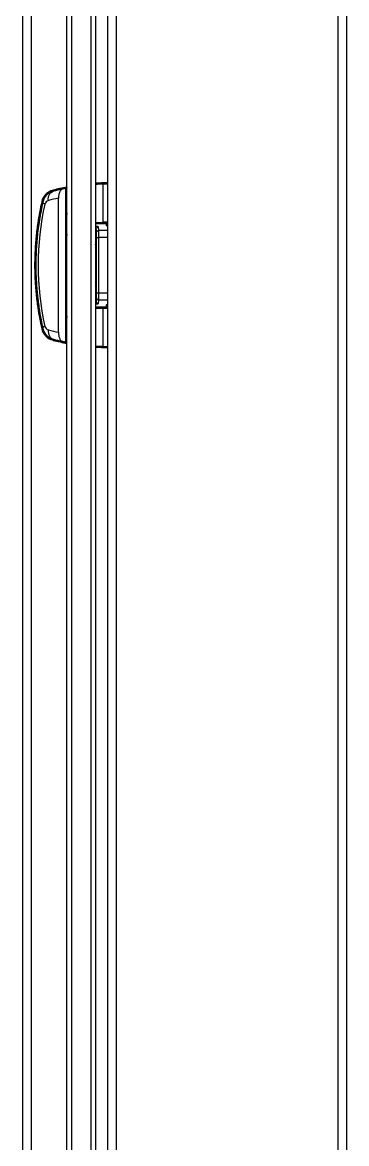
# Model space of a CAD drawing. Header units: millimetres. Extents: x -1584 to 3730, y -1918 to 2655.
# Drawn here: x 2332.4 to 2400.2, y 533.7 to 768.4 of the extents above; entities that cross this region are included whole.
import ezdxf

# ---------------------------------------------------------------- set-up
doc = ezdxf.new("R2010")
doc.units = ezdxf.units.MM
doc.header["$LTSCALE"] = 65.395
doc.layers.get('0').update_dxf_attribs({"linetype": 'CONTINUOUS'})
doc.layers.add('GEOM', color=7, linetype='CONTINUOUS')

msp = doc.modelspace()

# ---------------------------------------------------------------- linework, layer by layer
at = {"linetype": 'Continuous'}
for p, q in [((2350.23, 982.55), (2350.23, -44.45)), ((2352.03, 982.55), (2352.03, -44.45)), ((2398.43, 982.55), (2398.43, -44.45)), ((2400.23, 982.55), (2400.23, -44.45))]:
    msp.add_line(p, q, dxfattribs=at)
at = {"layer": 'GEOM', "linetype": 'Continuous'}
for p, q in [((2332.43, 982.35), (2332.43, -137.15)), ((2334.23, 982.35), (2334.23, 17.15)), ((2341.73, 46.05), (2341.73, 892.05)), ((2341.73, 46.05), (2341.73, 892.05)), ((2342.73, 46.05), (2342.73, 892.05)), ((2346.73, 892.05), (2346.73, 46.05)), ((2347.73, 892.05), (2347.73, 46.05)), ((2347.73, 892.05), (2347.73, 46.05)), ((2338.84, 733.27), (2338.88, 733.09)), ((2338.9, 733.03), (2338.88, 733.09)), ((2341.47, 733.61), (2341.47, 701.49)), ((2341.67, 733.65), (2341.67, 729.34)), ((2349.26, 734.52), (2349.26, 726.53)), ((2336.46, 730.84), (2336.65, 730.8)), ((2336.71, 730.78), (2336.65, 730.8)), ((2339.98, 703.52), (2339.98, 731.58)), ((2341.67, 729.34), (2341.67, 726.73)), ((2341.67, 728.01), (2341.67, 726.83)), ((2341.73, 728.01), (2341.67, 728.01)), ((2341.67, 726.73), (2341.67, 726.37)), ((2341.67, 726.37), (2341.67, 722.8)), ((2341.67, 726.27), (2341.67, 724.14)), ((2347.73, 726.51), (2349.26, 726.53)), ((2349.88, 726.39), (2347.73, 726.36)), ((2347.73, 726.3), (2349.88, 726.3)), ((2348.38, 724.8), (2348.33, 725.56)), ((2350.23, 726.55), (2349.26, 726.53)), ((2350.23, 726.4), (2349.88, 726.39)), ((2349.88, 726.3), (2349.91, 725.94)), ((2341.67, 724.14), (2341.73, 724.14)), ((2341.67, 723.3), (2341.73, 723.3)), ((2341.7, 723.83), (2341.68, 723.87)), ((2341.7, 723.83), (2341.71, 723.82)), ((2347.83, 725.06), (2347.83, 723.32)), ((2347.88, 724.31), (2347.83, 725.06)), ((2347.83, 723.32), (2347.83, 722.52)), ((2347.89, 711.78), (2347.89, 723.32)), ((2347.89, 723.32), (2348.39, 723.32)), ((2350.23, 724.8), (2348.38, 724.8)), ((2348.39, 711.78), (2348.39, 723.32)), ((2350.23, 723.32), (2348.39, 723.32)), ((2341.67, 722.8), (2341.73, 722.8)), ((2341.67, 722.8), (2341.67, 711.84)), ((2347.83, 722.52), (2347.73, 722.52)), ((2347.73, 720.58), (2347.83, 720.58)), ((2347.83, 720.58), (2347.83, 714.52)), ((2347.83, 714.52), (2347.73, 714.52)), ((2347.83, 714.42), (2347.83, 714.42)), ((2341.67, 711.84), (2341.67, 708.73)), ((2341.67, 711.8), (2341.69, 711.8)), ((2341.68, 711.23), (2341.7, 711.27)), ((2341.69, 711.8), (2341.73, 711.8)), ((2341.7, 711.27), (2341.71, 711.28)), ((2347.73, 712.58), (2347.83, 712.58)), ((2347.83, 712.58), (2347.83, 711.78)), ((2347.83, 711.78), (2347.83, 710.04)), ((2347.89, 711.78), (2348.39, 711.78)), ((2348.39, 711.78), (2350.23, 711.78)), ((2341.67, 710.96), (2341.67, 708.83)), ((2341.73, 710.96), (2341.67, 710.96)), ((2341.67, 708.73), (2341.67, 708.36)), ((2349.88, 708.8), (2347.73, 708.8)), ((2347.73, 708.74), (2349.88, 708.71)), ((2347.83, 710.04), (2347.88, 710.79)), ((2348.33, 709.54), (2348.38, 710.3)), ((2348.38, 710.3), (2350.23, 710.3)), ((2349.91, 709.16), (2349.88, 708.8)), ((2341.67, 708.36), (2341.67, 705.76)), ((2341.67, 708.29), (2341.67, 707.09)), ((2341.73, 707.09), (2341.67, 707.09)), ((2347.73, 708.59), (2349.26, 708.57)), ((2349.26, 708.57), (2350.23, 708.55)), ((2349.26, 708.57), (2349.26, 700.58)), ((2349.88, 708.71), (2350.23, 708.7)), ((2336.46, 704.26), (2336.65, 704.3)), ((2336.71, 704.32), (2336.65, 704.3)), ((2341.67, 705.76), (2341.67, 701.45)), ((2338.84, 701.83), (2338.88, 702.01)), ((2338.9, 702.07), (2338.88, 702.01)), ((2341.66, 701.4), (2341.65, 701.4)), ((2341.72, 701.38), (2341.66, 701.4))]:
    msp.add_line(p, q, dxfattribs=at)
for centre, radius, start, end in [((2351.17, 684.56), 50.25, 91.0717, 93.9422), ((2351.17, 684.56), 50.06, 92.1956, 93.9572), ((2351.17, 684.56), 50.25, 91.0717, 93.9222), ((2351.17, 684.56), 50.06, 91.0717, 92.1956), ((2351.17, 684.56), 50, 91.0717, 92.1781), ((2339.63, 730.12), 3.25, 104.2025, 167.2578), ((2339.63, 730.12), 3.06, 104.2025, 167.2578), ((2339.63, 730.12), 3, 104.2025, 167.2578), ((2339.63, 730.12), 3, 104.2025, 114.8727), ((2351.17, 684.56), 50.25, 100.8039, 104.2025), ((2351.17, 684.56), 50.25, 100.8284, 104.2025), ((2351.17, 684.56), 50.06, 101.9523, 104.2025), ((2351.17, 684.56), 50, 101.986, 104.2025), ((2351.17, 684.56), 50, 101.1824, 101.986), ((2351.17, 684.56), 50.06, 101.1533, 101.9523), ((2351.17, 684.56), 50, 100.9528, 101.1824), ((2351.17, 684.56), 50.06, 100.9321, 101.1533), ((2351.17, 684.56), 50.06, 100.9243, 100.9321), ((2351.17, 684.56), 50, 100.8775, 100.9503), ((2351.17, 684.56), 50, 100.9504, 100.9528), ((2351.17, 684.56), 50.06, 100.8455, 100.9243), ((2351.17, 684.56), 50, 92.1781, 93.9411), ((2395.23, 717.55), 60, 167.2578, 174.3974), ((2395.23, 717.55), 60.25, 167.2578, 171.5052), ((2395.23, 717.55), 60.25, 167.2578, 171.5052), ((2393.7, 717.55), 58, 167.2579, 192.7421), ((2395.23, 717.55), 60.06, 167.9125, 169.9362), ((2395.23, 717.55), 60, 167.9111, 168.4571), ((2395.23, 717.55), 60, 167.9113, 168.4349), ((2395.23, 717.55), 60, 167.9113, 168.447), ((2395.23, 717.55), 60.06, 167.2578, 167.9125), ((2395.23, 717.55), 60, 167.2578, 167.9111), ((2339.63, 730.12), 3, 156.9227, 167.2578), ((2338.1, 730.12), 1, 104.2014, 167.2589), ((2349.63, 684.56), 48, 101.6017, 104.2025), ((2395.23, 717.55), 60.06, 169.9362, 186.4126), ((2395.23, 717.55), 60, 169.9138, 170.8043), ((2395.23, 717.55), 60, 168.447, 169.9138), ((2342.88, 728.05), 1.25, 158.1166, 166.9346), ((2342.93, 728.01), 1.26, 163.7189, 179.9574), ((2395.23, 717.55), 60.25, 171.5052, 172.8919), ((2395.23, 717.55), 60.25, 171.5052, 172.8919), ((2395.23, 717.55), 60, 170.9459, 174.3793), ((2339.68, 726.55), 2, 354.7852, 5.2161), ((2349.9, 726.96), 1.01, 270.1262, 288.7885), ((2395.23, 717.55), 60.25, 172.8919, 175.7526), ((2395.23, 717.55), 60.25, 172.8919, 175.7526), ((2395.23, 717.55), 60, 174.7165, 177.9994), ((2395.23, 717.55), 60, 174.7384, 177.9905), ((2395.23, 717.55), 60, 174.3793, 174.7165), ((2395.23, 717.55), 60, 174.3974, 174.7384), ((2342.13, 724.09), 0.502, 206.5918, 215.8546), ((2342.15, 724.05), 0.5, 207.7363, 211.9523), ((2395.23, 717.55), 60.25, 176.0881, 180), ((2395.23, 717.55), 60.25, 176.0881, 180), ((2395.23, 717.55), 60.25, 175.7526, 176.0881), ((2395.23, 717.55), 60.25, 175.7526, 176.0881), ((2349.63, 721.55), 2, 157.1525, 162.8083), ((2349.63, 721.55), 2, 197.1916, 202.8475), ((2349.63, 721.55), 2, 197.5518, 198.4932), ((2349.63, 721.55), 2, 197.7383, 205.8734), ((2349.63, 721.55), 2, 154.1266, 162.209), ((2349.63, 721.55), 2, 198.4932, 202.8422), ((2349.63, 721.55), 2, 157.1578, 161.0877), ((2349.63, 721.55), 2, 154.1266, 157.1578), ((2349.63, 721.55), 2, 154.1266, 157.1525), ((2347.33, 722.52), 0.5, 337.1631, 344.7702), ((2347.33, 720.58), 0.5, 15.2298, 22.8369), ((2349.63, 721.55), 2, 202.8475, 205.8734), ((2347.32, 722.52), 0.502, 344.8082, 359.9778), ((2347.32, 720.58), 0.502, 0.0222, 15.1917), ((2350.13, 721.55), 2.5, 154.1265, 157.1578), ((2350.13, 721.55), 2.5, 202.8421, 205.8735), ((2395.23, 717.55), 60, 178.398, 181.6722), ((2395.23, 717.55), 60, 178.4118, 181.6541), ((2395.23, 717.55), 60, 177.9905, 178.398), ((2395.23, 717.55), 60, 177.9994, 178.4118), ((2395.23, 717.55), 60.25, 180, 184.2474), ((2395.23, 717.55), 60.25, 180, 184.2474), ((2395.23, 717.55), 60, 181.6541, 181.9032), ((2395.23, 717.55), 60, 181.6722, 181.9206), ((2395.23, 717.55), 60, 181.9032, 184.9367), ((2395.23, 717.55), 60, 181.9206, 185.0143), ((2349.63, 713.55), 2, 154.1266, 162.211), ((2347.33, 714.52), 0.5, 337.1631, 344.7702), ((2347.32, 714.52), 0.502, 344.8082, 359.9778), ((2350.13, 713.55), 2.5, 154.1265, 157.1578), ((2395.23, 717.55), 60.25, 184.2474, 187.0836), ((2395.23, 717.55), 60.25, 184.2474, 187.0836), ((2395.23, 717.55), 60, 184.9367, 185.735), ((2395.23, 717.55), 60, 185.0143, 185.7959), ((2395.23, 717.55), 60, 185.735, 186.4127), ((2395.23, 717.55), 60, 185.7959, 192.7422), ((2395.23, 717.55), 60, 186.1647, 186.4256), ((2342.13, 711.01), 0.502, 144.1433, 153.4073), ((2342.15, 711.05), 0.5, 148.0469, 152.2581), ((2349.63, 713.55), 2, 197.7388, 205.8734), ((2349.63, 713.55), 2, 202.8422, 205.8734), ((2347.33, 712.58), 0.5, 15.2298, 22.8369), ((2347.32, 712.58), 0.502, 0.0222, 15.1917), ((2350.13, 713.55), 2.5, 202.8421, 205.8735), ((2395.23, 717.55), 60.25, 187.0836, 188.4948), ((2395.23, 717.55), 60.25, 187.0836, 188.4948), ((2395.23, 717.55), 60.06, 186.4126, 192.0873), ((2395.23, 717.55), 60, 186.4127, 189.09), ((2339.68, 708.55), 2, 354.5265, 5.2921), ((2349.9, 708.14), 1.01, 71.2114, 89.8738), ((2395.23, 717.55), 60.25, 188.4948, 192.7422), ((2395.23, 717.55), 60.25, 188.4948, 192.7422), ((2395.23, 717.55), 60, 189.1396, 191.566), ((2342.88, 707.05), 1.25, 193.0654, 201.8834), ((2342.93, 707.09), 1.26, 180.0446, 196.2788), ((2395.23, 717.55), 60, 191.5, 191.554), ((2395.23, 717.55), 60, 191.5427, 192.0887), ((2395.23, 717.55), 60, 191.554, 192.0885), ((2395.23, 717.55), 60, 191.566, 192.0885), ((2339.63, 704.98), 3.25, 192.7422, 255.7975), ((2395.23, 717.55), 60.06, 192.0873, 192.7422), ((2395.23, 717.55), 60, 192.0887, 192.7422), ((2339.63, 704.98), 3.06, 192.7422, 255.7975), ((2339.63, 704.98), 3, 192.7422, 255.7975), ((2339.63, 704.98), 3, 192.7422, 203.0781), ((2338.1, 704.98), 1, 192.7405, 255.7992), ((2349.63, 750.54), 48, 255.7975, 258.3983), ((2339.63, 704.98), 3, 234.5036, 234.7791), ((2339.63, 704.98), 3, 245.2883, 255.7975), ((2351.17, 750.54), 50.25, 255.7975, 259.2049), ((2351.17, 750.54), 50.06, 255.7981, 258.0144), ((2351.17, 750.54), 50, 255.7975, 258.014), ((2351.17, 750.57), 50.09, 258.0142, 258.817), ((2351.17, 750.54), 50, 258.014, 258.8176), ((2351.17, 750.57), 50.09, 258.817, 259.0409), ((2351.17, 750.54), 50, 258.8176, 259.0472), ((2351.17, 750.54), 50, 259.0496, 259.1225), ((2351.17, 750.54), 50, 259.0472, 259.0496), ((2351.17, 750.54), 50, 266.0589, 267.8219), ((2351.17, 750.57), 50.08, 266.0632, 267.8207), ((2351.17, 750.54), 50.25, 266.1033, 268.9283), ((2351.17, 750.54), 50, 267.8219, 268.9283), ((2351.17, 750.53), 50.04, 267.8207, 268.928)]:
    msp.add_arc(centre, radius, start, end, dxfattribs=at)
for centre, major_axis, start_param, end_param in [((2349.88, 727.31), (-0.07, 1.01), 3.071167, 3.428804), ((2349.88, 707.79), (0.07, 1.01), -0.287211, 0.070426)]:
    msp.add_ellipse(centre, major_axis=major_axis, ratio=0.992509, start_param=start_param, end_param=end_param, dxfattribs=at)
for points, knots in [([(2337.86, 731.09), (2337.83, 731.31), (2337.84, 731.75), (2338.04, 732.35), (2338.39, 732.81), (2338.73, 732.99), (2338.9, 733.03)], [0, 0, 0, 0, 0.280769, 0.541966, 0.779372, 1, 1, 1, 1]), ([(2340.78, 733.47), (2340.73, 733.46), (2340.61, 733.41), (2340.46, 733.29), (2340.33, 733.11), (2340.16, 732.78), (2340.02, 732.26), (2339.98, 731.81), (2339.98, 731.58)], [0, 0, 0, 0, 0.076909, 0.164643, 0.267423, 0.387109, 0.673415, 1, 1, 1, 1]), ([(2337.13, 730.34), (2337.06, 730.38), (2336.97, 730.43), (2336.86, 730.52), (2336.76, 730.61), (2336.69, 730.71), (2336.71, 730.78)], [0, 0, 0, 0, 0.361354, 0.513727, 0.646471, 1, 1, 1, 1]), ([(2348.33, 725.56), (2348.33, 725.56), (2348.31, 725.58), (2348.26, 725.6), (2348.14, 725.63), (2347.96, 725.65), (2347.81, 725.66), (2347.73, 725.67)], [0, 0, 0, 0, 0.033922, 0.092242, 0.29497, 0.605028, 1, 1, 1, 1]), ([(2347.83, 725.06), (2347.83, 725.13), (2347.85, 725.26), (2347.96, 725.42), (2348.13, 725.53), (2348.26, 725.56), (2348.33, 725.56)], [0, 0, 0, 0, 0.249105, 0.498785, 0.749178, 1, 1, 1, 1]), ([(2349.91, 725.94), (2349.91, 725.93), (2349.93, 725.9), (2350.04, 725.85), (2350.14, 725.83), (2350.22, 725.81)], [0, 0, 0, 0, 0.116216, 0.31407, 1, 1, 1, 1]), ([(2347.83, 725.06), (2347.83, 725.08), (2347.79, 725.11), (2347.76, 725.12), (2347.73, 725.13)], [0, 0, 0, 0, 0.366302, 1, 1, 1, 1]), ([(2347.88, 724.31), (2347.88, 724.37), (2347.91, 724.5), (2348.02, 724.67), (2348.18, 724.78), (2348.31, 724.8), (2348.38, 724.8)], [0, 0, 0, 0, 0.249105, 0.498786, 0.749178, 1, 1, 1, 1]), ([(2347.89, 723.32), (2347.89, 723.43), (2347.89, 723.65), (2347.89, 723.95), (2347.88, 724.16), (2347.88, 724.27), (2347.88, 724.31)], [0, 0, 0, 0, 0.356941, 0.667565, 0.891595, 1, 1, 1, 1]), ([(2348.39, 723.32), (2348.39, 723.49), (2348.39, 723.82), (2348.39, 724.27), (2348.38, 724.59), (2348.38, 724.75), (2348.38, 724.8)], [0, 0, 0, 0, 0.356952, 0.667581, 0.891616, 1, 1, 1, 1]), ([(2347.73, 722.38), (2347.74, 722.38), (2347.75, 722.37), (2347.76, 722.36), (2347.77, 722.35)], [0, 0, 0, 0, 0.289224, 1, 1, 1, 1]), ([(2347.73, 721.85), (2347.73, 721.89), (2347.75, 722.02), (2347.77, 722.16), (2347.79, 722.26)], [0, 0, 0, 0, 0.252364, 1, 1, 1, 1]), ([(2347.79, 720.84), (2347.79, 720.87), (2347.76, 721.01), (2347.74, 721.14), (2347.73, 721.25)], [0, 0, 0, 0, 0.246301, 1, 1, 1, 1]), ([(2347.73, 720.72), (2347.74, 720.72), (2347.75, 720.73), (2347.76, 720.74), (2347.77, 720.75)], [0, 0, 0, 0, 0.289224, 1, 1, 1, 1]), ([(2347.77, 722.35), (2347.78, 722.35), (2347.78, 722.34), (2347.79, 722.33), (2347.79, 722.33)], [0, 0, 0, 0, 0.661117, 1, 1, 1, 1]), ([(2347.77, 720.75), (2347.78, 720.75), (2347.78, 720.76), (2347.79, 720.77), (2347.79, 720.77)], [0, 0, 0, 0, 0.661139, 1, 1, 1, 1]), ([(2347.79, 722.26), (2347.8, 722.28), (2347.8, 722.31), (2347.82, 722.36), (2347.82, 722.38), (2347.83, 722.43), (2347.83, 722.42)], [0, 0, 0, 0, 0.308921, 0.60484, 0.868974, 1, 1, 1, 1]), ([(2347.83, 720.68), (2347.83, 720.67), (2347.82, 720.72), (2347.82, 720.74), (2347.8, 720.79), (2347.8, 720.82), (2347.79, 720.84)], [0, 0, 0, 0, 0.13096, 0.395077, 0.691033, 1, 1, 1, 1]), ([(2347.73, 713.86), (2347.74, 713.96), (2347.76, 714.11), (2347.8, 714.29), (2347.82, 714.38), (2347.83, 714.42)], [0, 0, 0, 0, 0.531875, 0.790826, 1, 1, 1, 1]), ([(2347.73, 714.38), (2347.74, 714.38), (2347.75, 714.37), (2347.76, 714.36), (2347.77, 714.35)], [0, 0, 0, 0, 0.289224, 1, 1, 1, 1]), ([(2347.77, 714.35), (2347.78, 714.35), (2347.78, 714.34), (2347.79, 714.33), (2347.79, 714.33)], [0, 0, 0, 0, 0.661138, 1, 1, 1, 1]), ([(2347.8, 712.82), (2347.79, 712.86), (2347.76, 713), (2347.74, 713.14), (2347.73, 713.24)], [0, 0, 0, 0, 0.2458, 1, 1, 1, 1]), ([(2347.73, 712.72), (2347.74, 712.72), (2347.75, 712.73), (2347.76, 712.74), (2347.77, 712.75)], [0, 0, 0, 0, 0.289224, 1, 1, 1, 1]), ([(2347.77, 712.75), (2347.78, 712.75), (2347.78, 712.76), (2347.79, 712.77), (2347.79, 712.77)], [0, 0, 0, 0, 0.661139, 1, 1, 1, 1]), ([(2347.83, 712.68), (2347.83, 712.67), (2347.82, 712.71), (2347.82, 712.73), (2347.81, 712.78), (2347.8, 712.81), (2347.8, 712.82)], [0, 0, 0, 0, 0.126137, 0.389181, 0.687401, 1, 1, 1, 1]), ([(2347.88, 710.79), (2347.88, 710.83), (2347.88, 710.94), (2347.89, 711.15), (2347.89, 711.45), (2347.89, 711.67), (2347.89, 711.78)], [0, 0, 0, 0, 0.108405, 0.332435, 0.643059, 1, 1, 1, 1]), ([(2348.38, 710.3), (2348.38, 710.35), (2348.38, 710.51), (2348.39, 710.83), (2348.39, 711.28), (2348.39, 711.61), (2348.39, 711.78)], [0, 0, 0, 0, 0.108384, 0.332419, 0.643048, 1, 1, 1, 1]), ([(2347.73, 709.97), (2347.76, 709.98), (2347.79, 709.99), (2347.83, 710.02), (2347.83, 710.04)], [0, 0, 0, 0, 0.633698, 1, 1, 1, 1]), ([(2347.73, 709.43), (2347.81, 709.44), (2347.96, 709.45), (2348.14, 709.47), (2348.26, 709.5), (2348.31, 709.52), (2348.33, 709.54), (2348.33, 709.54)], [0, 0, 0, 0, 0.394973, 0.705031, 0.907758, 0.966078, 1, 1, 1, 1]), ([(2347.83, 710.04), (2347.83, 709.97), (2347.85, 709.84), (2347.96, 709.68), (2348.13, 709.57), (2348.26, 709.54), (2348.33, 709.54)], [0, 0, 0, 0, 0.249105, 0.498786, 0.749178, 1, 1, 1, 1]), ([(2347.88, 710.79), (2347.88, 710.73), (2347.91, 710.6), (2348.02, 710.43), (2348.18, 710.32), (2348.31, 710.3), (2348.38, 710.3)], [0, 0, 0, 0, 0.249105, 0.498786, 0.749178, 1, 1, 1, 1]), ([(2350.22, 709.29), (2350.14, 709.27), (2350.04, 709.25), (2349.93, 709.2), (2349.91, 709.17), (2349.91, 709.16)], [0, 0, 0, 0, 0.68593, 0.883784, 1, 1, 1, 1]), ([(2337.13, 704.76), (2337.06, 704.72), (2336.97, 704.67), (2336.86, 704.58), (2336.76, 704.49), (2336.69, 704.39), (2336.71, 704.32)], [0, 0, 0, 0, 0.361351, 0.513722, 0.646465, 1, 1, 1, 1]), ([(2337.86, 704.01), (2337.83, 703.79), (2337.84, 703.35), (2338.04, 702.75), (2338.39, 702.29), (2338.73, 702.11), (2338.9, 702.07)], [0, 0, 0, 0, 0.280769, 0.541966, 0.779372, 1, 1, 1, 1]), ([(2339.98, 703.52), (2339.98, 703.29), (2340.02, 702.84), (2340.16, 702.32), (2340.33, 701.99), (2340.46, 701.81), (2340.61, 701.69), (2340.73, 701.64), (2340.78, 701.63)], [0, 0, 0, 0, 0.326585, 0.612891, 0.732577, 0.835357, 0.923091, 1, 1, 1, 1])]:
    msp.add_open_spline(points, degree=3, knots=knots, dxfattribs=at)
for points in [[(2341.66, 729.34), (2341.67, 729.41), (2341.69, 729.48), (2341.72, 729.55)], [(2341.67, 724.14), (2341.67, 724.06), (2341.69, 723.99), (2341.72, 723.92)], [(2347.88, 722.64), (2347.88, 722.57), (2347.86, 722.49), (2347.83, 722.42)], [(2347.88, 720.46), (2347.88, 720.53), (2347.86, 720.61), (2347.83, 720.68)], [(2347.88, 714.64), (2347.88, 714.57), (2347.86, 714.49), (2347.83, 714.42)], [(2341.66, 711.84), (2341.67, 711.91), (2341.69, 711.98), (2341.72, 712.05)], [(2341.67, 710.96), (2341.67, 711.04), (2341.69, 711.11), (2341.72, 711.18)], [(2347.88, 712.46), (2347.88, 712.53), (2347.86, 712.61), (2347.83, 712.68)], [(2341.72, 705.55), (2341.69, 705.62), (2341.67, 705.69), (2341.66, 705.76)]]:
    msp.add_open_spline(points, degree=3, dxfattribs=at)

doc.saveas('drawing.dxf')
